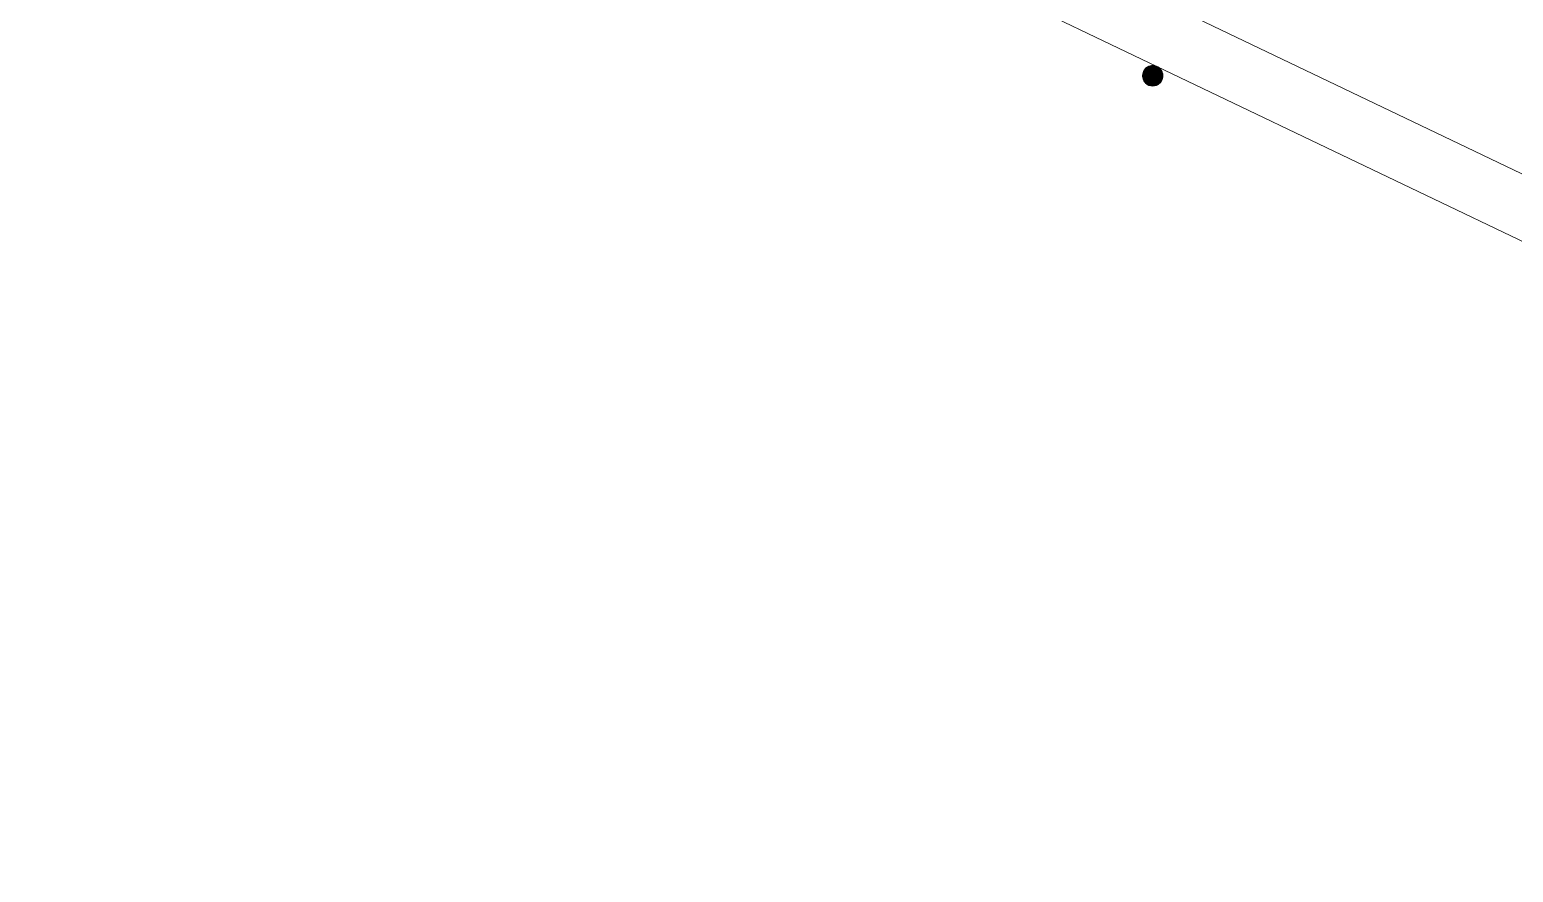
# Model space of a CAD drawing. Header units: centimetres. Extents: x 402 to 3875, y 442 to 2267.
# Drawn here: x 2306.8 to 2672.5, y 857.4 to 1065.1 of the extents above; entities that cross this region are included whole.
import ezdxf

# ---------------------------------------------------------------- set-up
doc = ezdxf.new("R2010")
doc.units = ezdxf.units.CM
doc.layers.add('Columns of the Existing Mesh Walls', color=250, linetype='Continuous')

# ---------------------------------------------------------------- blocks, each defined once
blk = doc.blocks.new('Group_1')
at = {"layer": 'Columns of the Existing Mesh Walls', "lineweight": 20}
for p, q in [((1084.11, 2183.65), (1083.97, 2183.51)), ((1084.04, 2183.58), (1084.42, 2183.89)), ((1084.04, 2183.58, 190), (1084.42, 2183.89)), ((1084.04, 2183.58, 190), (1084.42, 2183.89, 190)), ((1084.25, 2183.77), (1084.11, 2183.65)), ((1084.4, 2183.88), (1084.25, 2183.77)), ((1084.56, 2183.98), (1084.4, 2183.88)), ((1084.42, 2183.89), (1084.85, 2184.12)), ((1084.42, 2183.89, 190), (1084.85, 2184.12)), ((1084.42, 2183.89, 190), (1084.85, 2184.12, 190)), ((1084.42, 2183.89), (1084.42, 2183.89, 190)), ((1084.72, 2184.07), (1084.56, 2183.98)), ((1084.89, 2184.14), (1084.72, 2184.07)), ((1084.85, 2184.12), (1085.81, 2184.31)), ((1084.85, 2184.12, 190), (1085.81, 2184.31)), ((1084.85, 2184.12, 190), (1085.81, 2184.31, 190)), ((1084.85, 2184.12), (1084.85, 2184.12, 190)), ((1085.07, 2184.2), (1084.89, 2184.14)), ((1085.25, 2184.25), (1085.07, 2184.2)), ((1085.43, 2184.29), (1085.25, 2184.25)), ((1085.62, 2184.31), (1085.43, 2184.29)), ((1085.81, 2184.31), (1085.62, 2184.31)), ((1085.99, 2184.31), (1085.81, 2184.31)), ((1085.81, 2184.31), (1086.76, 2184.12)), ((1085.81, 2184.31), (1085.81, 2184.31, 190)), ((1085.81, 2184.31, 190), (1086.76, 2184.12)), ((1085.81, 2184.31, 190), (1086.76, 2184.12, 190)), ((1086.18, 2184.29), (1085.99, 2184.31)), ((1086.36, 2184.25), (1086.18, 2184.29)), ((1086.54, 2184.2), (1086.36, 2184.25)), ((1086.72, 2184.14), (1086.54, 2184.2)), ((1086.89, 2184.07), (1086.72, 2184.14)), ((1086.76, 2184.12), (1087.19, 2183.89)), ((1086.76, 2184.12), (1086.76, 2184.12, 190)), ((1086.76, 2184.12, 190), (1087.19, 2183.89)), ((1086.76, 2184.12, 190), (1087.19, 2183.89, 190)), ((1087.06, 2183.98), (1086.89, 2184.07)), ((1087.21, 2183.88), (1087.06, 2183.98)), ((1087.19, 2183.89), (1087.57, 2183.58)), ((1087.19, 2183.89), (1087.19, 2183.89, 190)), ((1087.19, 2183.89, 190), (1087.57, 2183.58)), ((1087.19, 2183.89, 190), (1087.57, 2183.58, 190)), ((1087.36, 2183.77), (1087.21, 2183.88)), ((1087.51, 2183.65), (1087.36, 2183.77)), ((1087.64, 2183.51), (1087.51, 2183.65)), ((1083.31, 2181.81), (1083.5, 2182.77)), ((1083.31, 2181.81, 190), (1083.5, 2182.77)), ((1083.31, 2181.81, 190), (1083.5, 2182.77, 190)), ((1083.33, 2182.19), (1083.31, 2182)), ((1083.31, 2182), (1083.31, 2181.81)), ((1083.31, 2181.81), (1083.31, 2181.63)), ((1083.5, 2180.86), (1083.31, 2181.81)), ((1083.5, 2180.86, 190), (1083.31, 2181.81)), ((1083.31, 2181.81), (1083.31, 2181.81, 190)), ((1083.5, 2180.86, 190), (1083.31, 2181.81, 190)), ((1083.31, 2181.63), (1083.33, 2181.44)), ((1083.37, 2182.37), (1083.33, 2182.19)), ((1083.33, 2181.44), (1083.37, 2181.26)), ((1083.42, 2182.55), (1083.37, 2182.37)), ((1083.37, 2181.26), (1083.42, 2181.08)), ((1083.48, 2182.73), (1083.42, 2182.55)), ((1083.42, 2181.08), (1083.48, 2180.9)), ((1083.55, 2182.9), (1083.48, 2182.73)), ((1083.48, 2180.9), (1083.55, 2180.73)), ((1083.5, 2182.77), (1083.73, 2183.2)), ((1083.5, 2182.77, 190), (1083.73, 2183.2)), ((1083.5, 2182.77, 190), (1083.73, 2183.2, 190)), ((1083.5, 2182.77), (1083.5, 2182.77, 190)), ((1083.73, 2180.43), (1083.5, 2180.86)), ((1083.73, 2180.43, 190), (1083.5, 2180.86)), ((1083.5, 2180.86), (1083.5, 2180.86, 190)), ((1083.73, 2180.43, 190), (1083.5, 2180.86, 190)), ((1083.64, 2183.06), (1083.55, 2182.9)), ((1083.55, 2180.73), (1083.64, 2180.56)), ((1083.74, 2183.22), (1083.64, 2183.06)), ((1083.64, 2180.56), (1083.74, 2180.41)), ((1083.73, 2183.2), (1084.04, 2183.58)), ((1083.73, 2183.2, 190), (1084.04, 2183.58)), ((1083.73, 2183.2, 190), (1084.04, 2183.58, 190)), ((1083.73, 2183.2), (1083.73, 2183.2, 190)), ((1084.04, 2180.05), (1083.73, 2180.43)), ((1084.04, 2180.05, 190), (1083.73, 2180.43)), ((1083.73, 2180.43), (1083.73, 2180.43, 190)), ((1084.04, 2180.05, 190), (1083.73, 2180.43, 190)), ((1083.85, 2183.37), (1083.74, 2183.22)), ((1083.74, 2180.41), (1083.85, 2180.26)), ((1083.97, 2183.51), (1083.85, 2183.37)), ((1083.85, 2180.26), (1083.97, 2180.11)), ((1083.97, 2180.11), (1084.11, 2179.98)), ((1084.04, 2183.58), (1084.04, 2183.58, 190)), ((1084.42, 2179.74), (1084.04, 2180.05)), ((1084.04, 2180.05), (1084.04, 2180.05, 190)), ((1084.42, 2179.74, 190), (1084.04, 2180.05)), ((1084.42, 2179.74, 190), (1084.04, 2180.05, 190)), ((1084.11, 2179.98), (1084.25, 2179.86)), ((1087.57, 2180.05), (1087.19, 2179.74)), ((1087.57, 2180.05, 190), (1087.19, 2179.74)), ((1087.57, 2180.05, 190), (1087.19, 2179.74, 190)), ((1087.36, 2179.86), (1087.51, 2179.98)), ((1087.51, 2179.98), (1087.64, 2180.11)), ((1087.57, 2183.58), (1087.88, 2183.2)), ((1087.57, 2183.58), (1087.57, 2183.58, 190)), ((1087.57, 2183.58, 190), (1087.88, 2183.2)), ((1087.57, 2183.58, 190), (1087.88, 2183.2, 190)), ((1087.88, 2180.43), (1087.57, 2180.05)), ((1087.88, 2180.43, 190), (1087.57, 2180.05)), ((1087.88, 2180.43, 190), (1087.57, 2180.05, 190)), ((1087.57, 2180.05), (1087.57, 2180.05, 190)), ((1087.76, 2183.37), (1087.64, 2183.51)), ((1087.64, 2180.11), (1087.76, 2180.26)), ((1087.87, 2183.22), (1087.76, 2183.37)), ((1087.76, 2180.26), (1087.87, 2180.41)), ((1087.97, 2183.06), (1087.87, 2183.22)), ((1087.87, 2180.41), (1087.97, 2180.56)), ((1087.88, 2183.2), (1088.12, 2182.77)), ((1087.88, 2183.2), (1087.88, 2183.2, 190)), ((1087.88, 2183.2, 190), (1088.12, 2182.77)), ((1087.88, 2183.2, 190), (1088.12, 2182.77, 190)), ((1088.12, 2180.86), (1087.88, 2180.43)), ((1088.12, 2180.86, 190), (1087.88, 2180.43)), ((1088.12, 2180.86, 190), (1087.88, 2180.43, 190)), ((1087.88, 2180.43), (1087.88, 2180.43, 190)), ((1088.06, 2182.9), (1087.97, 2183.06)), ((1087.97, 2180.56), (1088.06, 2180.73)), ((1088.13, 2182.73), (1088.06, 2182.9)), ((1088.06, 2180.73), (1088.13, 2180.9)), ((1088.12, 2182.77), (1088.31, 2181.81)), ((1088.12, 2182.77), (1088.12, 2182.77, 190)), ((1088.12, 2182.77, 190), (1088.31, 2181.81)), ((1088.12, 2182.77, 190), (1088.31, 2181.81, 190)), ((1088.31, 2181.81), (1088.12, 2180.86)), ((1088.31, 2181.81, 190), (1088.12, 2180.86)), ((1088.31, 2181.81, 190), (1088.12, 2180.86, 190)), ((1088.12, 2180.86), (1088.12, 2180.86, 190)), ((1088.19, 2182.55), (1088.13, 2182.73)), ((1088.13, 2180.9), (1088.19, 2181.08)), ((1088.24, 2182.37), (1088.19, 2182.55)), ((1088.19, 2181.08), (1088.24, 2181.26)), ((1088.28, 2182.19), (1088.24, 2182.37)), ((1088.24, 2181.26), (1088.28, 2181.44)), ((1088.3, 2182), (1088.28, 2182.19)), ((1088.28, 2181.44), (1088.3, 2181.63)), ((1088.31, 2181.81), (1088.3, 2182)), ((1088.3, 2181.63), (1088.31, 2181.81)), ((1088.31, 2181.81), (1088.31, 2181.81, 190)), ((1084.25, 2179.86), (1084.4, 2179.75)), ((1084.4, 2179.75), (1084.56, 2179.65)), ((1084.85, 2179.5), (1084.42, 2179.74)), ((1084.85, 2179.5, 190), (1084.42, 2179.74)), ((1084.42, 2179.74), (1084.42, 2179.74, 190)), ((1084.85, 2179.5, 190), (1084.42, 2179.74, 190)), ((1084.56, 2179.65), (1084.72, 2179.56)), ((1084.72, 2179.56), (1084.89, 2179.49)), ((1085.81, 2179.31), (1084.85, 2179.5)), ((1085.81, 2179.31, 190), (1084.85, 2179.5)), ((1084.85, 2179.5), (1084.85, 2179.5, 190)), ((1085.81, 2179.31, 190), (1084.85, 2179.5, 190)), ((1084.89, 2179.49), (1085.07, 2179.43)), ((1085.07, 2179.43), (1085.25, 2179.38)), ((1085.25, 2179.38), (1085.43, 2179.34)), ((1085.43, 2179.34), (1085.62, 2179.32)), ((1085.62, 2179.32), (1085.81, 2179.31)), ((1086.76, 2179.5), (1085.81, 2179.31)), ((1086.76, 2179.5, 190), (1085.81, 2179.31)), ((1086.76, 2179.5, 190), (1085.81, 2179.31, 190)), ((1085.81, 2179.31), (1085.99, 2179.32)), ((1085.81, 2179.31), (1085.81, 2179.31, 190)), ((1085.99, 2179.32), (1086.18, 2179.34)), ((1086.18, 2179.34), (1086.36, 2179.38)), ((1086.36, 2179.38), (1086.54, 2179.43)), ((1086.54, 2179.43), (1086.72, 2179.49)), ((1086.72, 2179.49), (1086.89, 2179.56)), ((1087.19, 2179.74), (1086.76, 2179.5)), ((1087.19, 2179.74, 190), (1086.76, 2179.5)), ((1087.19, 2179.74, 190), (1086.76, 2179.5, 190)), ((1086.76, 2179.5), (1086.76, 2179.5, 190)), ((1086.89, 2179.56), (1087.06, 2179.65)), ((1087.06, 2179.65), (1087.21, 2179.75)), ((1087.19, 2179.74), (1087.19, 2179.74, 190)), ((1087.21, 2179.75), (1087.36, 2179.86))]:
    blk.add_line(p, q, dxfattribs=at)
at = {"layer": 'Columns of the Existing Mesh Walls', "color": 250, "lineweight": 20}
for points in [[(1683.97, 3473.09, 0), (36.01, 27.35, 0)], [(1697.51, 3466.62, 0), (49.55, 20.88, 0)]]:
    blk.add_polyline3d(points, dxfattribs=at)
at = {"layer": 'Columns of the Existing Mesh Walls', "lineweight": 20}
blk.add_polyline3d([(1088.31, 2181.81, 0), (1088.23, 2182.44, 0), (1088, 2183.02, 0), (1087.63, 2183.53, 0), (1087.15, 2183.92, 0), (1086.58, 2184.19, 0), (1085.96, 2184.31, 0), (1085.34, 2184.27, 0), (1084.74, 2184.08, 0), (1084.21, 2183.74, 0), (1083.78, 2183.28, 0), (1083.48, 2182.73, 0), (1083.33, 2182.13, 0), (1083.33, 2181.5, 0), (1083.48, 2180.89, 0), (1083.78, 2180.34, 0), (1084.21, 2179.89, 0), (1084.74, 2179.55, 0), (1085.34, 2179.36, 0), (1085.96, 2179.32, 0), (1086.58, 2179.44, 0), (1087.15, 2179.7, 0), (1087.63, 2180.1, 0), (1088, 2180.61, 0), (1088.23, 2181.19, 0), (1088.31, 2181.81, 0)], close=True, dxfattribs=at)
mesh = blk.add_polyface(dxfattribs=at)
corners = [(1083.31, 2181.63), (1083.31, 2182), (1083.31, 2181.81), (1083.33, 2181.44), (1083.33, 2182.19), (1083.37, 2181.26), (1083.37, 2182.37), (1083.42, 2181.08), (1083.42, 2182.55), (1083.48, 2180.9), (1083.48, 2182.73), (1083.55, 2180.73), (1083.55, 2182.9), (1083.64, 2180.56), (1083.64, 2183.06), (1083.74, 2180.41), (1083.74, 2183.22), (1083.85, 2180.26), (1083.85, 2183.37), (1083.97, 2180.11), (1083.97, 2183.51), (1084.11, 2179.98), (1084.11, 2183.65), (1084.25, 2179.86), (1084.25, 2183.77), (1084.4, 2179.75), (1084.4, 2183.88), (1084.56, 2179.65), (1084.56, 2183.98), (1084.72, 2179.56), (1084.72, 2184.07), (1084.89, 2179.49), (1084.89, 2184.14), (1085.07, 2179.43), (1085.07, 2184.2), (1085.25, 2179.38), (1085.25, 2184.25), (1085.43, 2179.34), (1085.43, 2184.29), (1085.62, 2179.32), (1085.62, 2184.31), (1085.81, 2179.31), (1085.81, 2184.31), (1085.99, 2179.32), (1085.99, 2184.31), (1086.18, 2179.34), (1086.18, 2184.29), (1086.36, 2179.38), (1086.36, 2184.25), (1086.54, 2179.43), (1086.54, 2184.2), (1086.72, 2179.49), (1086.72, 2184.14), (1086.89, 2179.56), (1086.89, 2184.07), (1087.06, 2179.65), (1087.06, 2183.98), (1087.21, 2179.75), (1087.21, 2183.88), (1087.36, 2179.86), (1087.36, 2183.77), (1087.51, 2179.98), (1087.51, 2183.65), (1087.64, 2180.11), (1087.64, 2183.51), (1087.76, 2180.26), (1087.76, 2183.37), (1087.87, 2180.41), (1087.87, 2183.22), (1087.97, 2180.56), (1087.97, 2183.06), (1088.06, 2180.73), (1088.06, 2182.9), (1088.13, 2180.9), (1088.13, 2182.73), (1088.19, 2181.08), (1088.19, 2182.55), (1088.24, 2181.26), (1088.24, 2182.37), (1088.28, 2181.44), (1088.28, 2182.19), (1088.3, 2181.63), (1088.3, 2182), (1088.31, 2181.81)]
mesh.append_faces([[corners[k] for k in face] for face in [(0, 1, 2), (82, 81, 83)]], dxfattribs={"vtx0": -1})
mesh.append_faces([[corners[k] for k in face] for face in [(1, 3, 4), (4, 5, 6), (6, 7, 8), (8, 9, 10), (10, 11, 12), (12, 13, 14), (14, 15, 16), (16, 17, 18), (18, 19, 20), (20, 21, 22), (22, 23, 24), (24, 25, 26), (26, 27, 28), (28, 29, 30), (30, 31, 32), (32, 33, 34), (34, 35, 36), (36, 37, 38), (38, 39, 40), (40, 41, 42), (42, 43, 44), (44, 45, 46), (46, 47, 48), (48, 49, 50), (50, 51, 52), (52, 53, 54), (54, 55, 56), (56, 57, 58), (58, 59, 60), (60, 61, 62), (62, 63, 64), (64, 65, 66), (66, 67, 68), (68, 69, 70), (70, 71, 72), (72, 73, 74), (74, 75, 76), (76, 77, 78), (78, 79, 80), (80, 81, 82)]], dxfattribs={"vtx0": -1, "vtx1": -1})
mesh.append_faces([[corners[k] for k in face] for face in [(1, 0, 3), (4, 3, 5), (6, 5, 7), (8, 7, 9), (10, 9, 11), (12, 11, 13), (14, 13, 15), (16, 15, 17), (18, 17, 19), (20, 19, 21), (22, 21, 23), (24, 23, 25), (26, 25, 27), (28, 27, 29), (30, 29, 31), (32, 31, 33), (34, 33, 35), (36, 35, 37), (38, 37, 39), (40, 39, 41), (42, 41, 43), (44, 43, 45), (46, 45, 47), (48, 47, 49), (50, 49, 51), (52, 51, 53), (54, 53, 55), (56, 55, 57), (58, 57, 59), (60, 59, 61), (62, 61, 63), (64, 63, 65), (66, 65, 67), (68, 67, 69), (70, 69, 71), (72, 71, 73), (74, 73, 75), (76, 75, 77), (78, 77, 79), (80, 79, 81)]], dxfattribs={"vtx0": -1, "vtx2": -1})
mesh = blk.add_polyface(dxfattribs=at)
corners = [(1083.5, 2182.77), (1083.5, 2180.86), (1083.31, 2181.81), (1083.73, 2183.2), (1083.73, 2180.43), (1084.04, 2183.58), (1084.04, 2180.05), (1084.42, 2183.89), (1084.42, 2179.74), (1084.85, 2184.12), (1084.85, 2179.5), (1085.81, 2184.31), (1085.81, 2179.31), (1086.76, 2184.12), (1086.76, 2179.5), (1087.19, 2183.89), (1087.19, 2179.74), (1087.57, 2183.58), (1087.57, 2180.05), (1087.88, 2183.2), (1087.88, 2180.43), (1088.12, 2182.77), (1088.12, 2180.86), (1088.31, 2181.81)]
mesh.append_faces([[corners[k] for k in face] for face in [(0, 1, 2), (22, 21, 23)]], dxfattribs={"vtx0": -1})
mesh.append_faces([[corners[k] for k in face] for face in [(1, 3, 4), (4, 5, 6), (6, 7, 8), (8, 9, 10), (10, 11, 12), (12, 13, 14), (14, 15, 16), (16, 17, 18), (18, 19, 20), (20, 21, 22)]], dxfattribs={"vtx0": -1, "vtx1": -1})
mesh.append_faces([[corners[k] for k in face] for face in [(1, 0, 3), (4, 3, 5), (6, 5, 7), (8, 7, 9), (10, 9, 11), (12, 11, 13), (14, 13, 15), (16, 15, 17), (18, 17, 19), (20, 19, 21)]], dxfattribs={"vtx0": -1, "vtx2": -1})
at = {"layer": 'Columns of the Existing Mesh Walls', "lineweight": 25}
mesh = blk.add_polyface(dxfattribs=at)
corners = [(1083.5, 2180.86, 190), (1083.5, 2182.77, 190), (1083.31, 2181.81, 190), (1083.73, 2180.43, 190), (1083.73, 2183.2, 190), (1084.04, 2180.05, 190), (1084.04, 2183.58, 190), (1084.42, 2179.74, 190), (1084.42, 2183.89, 190), (1084.85, 2179.5, 190), (1084.85, 2184.12, 190), (1085.81, 2179.31, 190), (1085.81, 2184.31, 190), (1086.76, 2179.5, 190), (1086.76, 2184.12, 190), (1087.19, 2179.74, 190), (1087.19, 2183.89, 190), (1087.57, 2180.05, 190), (1087.57, 2183.58, 190), (1087.88, 2180.43, 190), (1087.88, 2183.2, 190), (1088.12, 2180.86, 190), (1088.12, 2182.77, 190), (1088.31, 2181.81, 190)]
mesh.append_faces([[corners[k] for k in face] for face in [(0, 1, 2), (22, 21, 23)]], dxfattribs={"vtx0": -1})
mesh.append_faces([[corners[k] for k in face] for face in [(1, 3, 4), (4, 5, 6), (6, 7, 8), (8, 9, 10), (10, 11, 12), (12, 13, 14), (14, 15, 16), (16, 17, 18), (18, 19, 20), (20, 21, 22)]], dxfattribs={"vtx0": -1, "vtx1": -1})
mesh.append_faces([[corners[k] for k in face] for face in [(1, 0, 3), (4, 3, 5), (6, 5, 7), (8, 7, 9), (10, 9, 11), (12, 11, 13), (14, 13, 15), (16, 15, 17), (18, 17, 19), (20, 19, 21)]], dxfattribs={"vtx0": -1, "vtx2": -1})
at = {"layer": 'Columns of the Existing Mesh Walls', "lineweight": 20}
mesh = blk.add_polyface(dxfattribs=at)
corners = [(1084.04, 2183.58, 190), (1084.42, 2183.89), (1084.04, 2183.58)]
mesh.append_faces([[corners[k] for k in face] for face in [(0, 1, 2)]])
mesh = blk.add_polyface(dxfattribs=at)
corners = [(1084.42, 2183.89, 190), (1084.42, 2183.89), (1084.04, 2183.58, 190)]
mesh.append_faces([[corners[k] for k in face] for face in [(0, 1, 2)]])
mesh = blk.add_polyface(dxfattribs=at)
corners = [(1084.42, 2183.89, 190), (1084.85, 2184.12), (1084.42, 2183.89)]
mesh.append_faces([[corners[k] for k in face] for face in [(0, 1, 2)]])
mesh = blk.add_polyface(dxfattribs=at)
corners = [(1084.85, 2184.12, 190), (1084.85, 2184.12), (1084.42, 2183.89, 190)]
mesh.append_faces([[corners[k] for k in face] for face in [(0, 1, 2)]])
mesh = blk.add_polyface(dxfattribs=at)
corners = [(1084.85, 2184.12, 190), (1085.81, 2184.31), (1084.85, 2184.12)]
mesh.append_faces([[corners[k] for k in face] for face in [(0, 1, 2)]])
mesh = blk.add_polyface(dxfattribs=at)
corners = [(1085.81, 2184.31, 190), (1085.81, 2184.31), (1084.85, 2184.12, 190)]
mesh.append_faces([[corners[k] for k in face] for face in [(0, 1, 2)]])
mesh = blk.add_polyface(dxfattribs=at)
corners = [(1085.81, 2184.31, 190), (1086.76, 2184.12), (1085.81, 2184.31)]
mesh.append_faces([[corners[k] for k in face] for face in [(0, 1, 2)]])
mesh = blk.add_polyface(dxfattribs=at)
corners = [(1086.76, 2184.12, 190), (1086.76, 2184.12), (1085.81, 2184.31, 190)]
mesh.append_faces([[corners[k] for k in face] for face in [(0, 1, 2)]])
mesh = blk.add_polyface(dxfattribs=at)
corners = [(1086.76, 2184.12, 190), (1087.19, 2183.89), (1086.76, 2184.12)]
mesh.append_faces([[corners[k] for k in face] for face in [(0, 1, 2)]])
mesh = blk.add_polyface(dxfattribs=at)
corners = [(1087.19, 2183.89, 190), (1087.19, 2183.89), (1086.76, 2184.12, 190)]
mesh.append_faces([[corners[k] for k in face] for face in [(0, 1, 2)]])
mesh = blk.add_polyface(dxfattribs=at)
corners = [(1087.19, 2183.89, 190), (1087.57, 2183.58), (1087.19, 2183.89)]
mesh.append_faces([[corners[k] for k in face] for face in [(0, 1, 2)]])
mesh = blk.add_polyface(dxfattribs=at)
corners = [(1087.57, 2183.58, 190), (1087.57, 2183.58), (1087.19, 2183.89, 190)]
mesh.append_faces([[corners[k] for k in face] for face in [(0, 1, 2)]])
mesh = blk.add_polyface(dxfattribs=at)
corners = [(1083.5, 2182.77), (1083.31, 2181.81), (1083.31, 2181.81, 190)]
mesh.append_faces([[corners[k] for k in face] for face in [(0, 1, 2)]])
mesh = blk.add_polyface(dxfattribs=at)
corners = [(1083.5, 2182.77), (1083.31, 2181.81, 190), (1083.5, 2182.77, 190)]
mesh.append_faces([[corners[k] for k in face] for face in [(0, 1, 2)]])
mesh = blk.add_polyface(dxfattribs=at)
corners = [(1083.31, 2181.81), (1083.5, 2180.86), (1083.5, 2180.86, 190)]
mesh.append_faces([[corners[k] for k in face] for face in [(0, 1, 2)]])
mesh = blk.add_polyface(dxfattribs=at)
corners = [(1083.31, 2181.81), (1083.5, 2180.86, 190), (1083.31, 2181.81, 190)]
mesh.append_faces([[corners[k] for k in face] for face in [(0, 1, 2)]])
mesh = blk.add_polyface(dxfattribs=at)
corners = [(1083.73, 2183.2), (1083.5, 2182.77), (1083.5, 2182.77, 190)]
mesh.append_faces([[corners[k] for k in face] for face in [(0, 1, 2)]])
mesh = blk.add_polyface(dxfattribs=at)
corners = [(1083.73, 2183.2), (1083.5, 2182.77, 190), (1083.73, 2183.2, 190)]
mesh.append_faces([[corners[k] for k in face] for face in [(0, 1, 2)]])
mesh = blk.add_polyface(dxfattribs=at)
corners = [(1083.5, 2180.86), (1083.73, 2180.43), (1083.73, 2180.43, 190)]
mesh.append_faces([[corners[k] for k in face] for face in [(0, 1, 2)]])
mesh = blk.add_polyface(dxfattribs=at)
corners = [(1083.5, 2180.86), (1083.73, 2180.43, 190), (1083.5, 2180.86, 190)]
mesh.append_faces([[corners[k] for k in face] for face in [(0, 1, 2)]])
mesh = blk.add_polyface(dxfattribs=at)
corners = [(1084.04, 2183.58), (1083.73, 2183.2), (1083.73, 2183.2, 190)]
mesh.append_faces([[corners[k] for k in face] for face in [(0, 1, 2)]])
mesh = blk.add_polyface(dxfattribs=at)
corners = [(1084.04, 2183.58), (1083.73, 2183.2, 190), (1084.04, 2183.58, 190)]
mesh.append_faces([[corners[k] for k in face] for face in [(0, 1, 2)]])
mesh = blk.add_polyface(dxfattribs=at)
corners = [(1083.73, 2180.43), (1084.04, 2180.05), (1084.04, 2180.05, 190)]
mesh.append_faces([[corners[k] for k in face] for face in [(0, 1, 2)]])
mesh = blk.add_polyface(dxfattribs=at)
corners = [(1083.73, 2180.43), (1084.04, 2180.05, 190), (1083.73, 2180.43, 190)]
mesh.append_faces([[corners[k] for k in face] for face in [(0, 1, 2)]])
mesh = blk.add_polyface(dxfattribs=at)
corners = [(1084.42, 2179.74, 190), (1084.04, 2180.05), (1084.42, 2179.74)]
mesh.append_faces([[corners[k] for k in face] for face in [(0, 1, 2)]])
mesh = blk.add_polyface(dxfattribs=at)
corners = [(1084.04, 2180.05, 190), (1084.04, 2180.05), (1084.42, 2179.74, 190)]
mesh.append_faces([[corners[k] for k in face] for face in [(0, 1, 2)]])
mesh = blk.add_polyface(dxfattribs=at)
corners = [(1087.57, 2180.05, 190), (1087.19, 2179.74), (1087.57, 2180.05)]
mesh.append_faces([[corners[k] for k in face] for face in [(0, 1, 2)]])
mesh = blk.add_polyface(dxfattribs=at)
corners = [(1087.19, 2179.74, 190), (1087.19, 2179.74), (1087.57, 2180.05, 190)]
mesh.append_faces([[corners[k] for k in face] for face in [(0, 1, 2)]])
mesh = blk.add_polyface(dxfattribs=at)
corners = [(1087.57, 2183.58, 190), (1087.88, 2183.2), (1087.57, 2183.58)]
mesh.append_faces([[corners[k] for k in face] for face in [(0, 1, 2)]])
mesh = blk.add_polyface(dxfattribs=at)
corners = [(1087.57, 2183.58, 190), (1087.88, 2183.2, 190), (1087.88, 2183.2)]
mesh.append_faces([[corners[k] for k in face] for face in [(0, 1, 2)]])
mesh = blk.add_polyface(dxfattribs=at)
corners = [(1087.88, 2180.43, 190), (1087.57, 2180.05), (1087.88, 2180.43)]
mesh.append_faces([[corners[k] for k in face] for face in [(0, 1, 2)]])
mesh = blk.add_polyface(dxfattribs=at)
corners = [(1087.88, 2180.43, 190), (1087.57, 2180.05, 190), (1087.57, 2180.05)]
mesh.append_faces([[corners[k] for k in face] for face in [(0, 1, 2)]])
mesh = blk.add_polyface(dxfattribs=at)
corners = [(1087.88, 2183.2, 190), (1088.12, 2182.77), (1087.88, 2183.2)]
mesh.append_faces([[corners[k] for k in face] for face in [(0, 1, 2)]])
mesh = blk.add_polyface(dxfattribs=at)
corners = [(1087.88, 2183.2, 190), (1088.12, 2182.77, 190), (1088.12, 2182.77)]
mesh.append_faces([[corners[k] for k in face] for face in [(0, 1, 2)]])
mesh = blk.add_polyface(dxfattribs=at)
corners = [(1088.12, 2180.86, 190), (1087.88, 2180.43), (1088.12, 2180.86)]
mesh.append_faces([[corners[k] for k in face] for face in [(0, 1, 2)]])
mesh = blk.add_polyface(dxfattribs=at)
corners = [(1088.12, 2180.86, 190), (1087.88, 2180.43, 190), (1087.88, 2180.43)]
mesh.append_faces([[corners[k] for k in face] for face in [(0, 1, 2)]])
mesh = blk.add_polyface(dxfattribs=at)
corners = [(1088.12, 2182.77, 190), (1088.31, 2181.81), (1088.12, 2182.77)]
mesh.append_faces([[corners[k] for k in face] for face in [(0, 1, 2)]])
mesh = blk.add_polyface(dxfattribs=at)
corners = [(1088.12, 2182.77, 190), (1088.31, 2181.81, 190), (1088.31, 2181.81)]
mesh.append_faces([[corners[k] for k in face] for face in [(0, 1, 2)]])
mesh = blk.add_polyface(dxfattribs=at)
corners = [(1088.31, 2181.81, 190), (1088.12, 2180.86), (1088.31, 2181.81)]
mesh.append_faces([[corners[k] for k in face] for face in [(0, 1, 2)]])
mesh = blk.add_polyface(dxfattribs=at)
corners = [(1088.31, 2181.81, 190), (1088.12, 2180.86, 190), (1088.12, 2180.86)]
mesh.append_faces([[corners[k] for k in face] for face in [(0, 1, 2)]])
mesh = blk.add_polyface(dxfattribs=at)
corners = [(1084.85, 2179.5, 190), (1084.42, 2179.74), (1084.85, 2179.5)]
mesh.append_faces([[corners[k] for k in face] for face in [(0, 1, 2)]])
mesh = blk.add_polyface(dxfattribs=at)
corners = [(1084.42, 2179.74, 190), (1084.42, 2179.74), (1084.85, 2179.5, 190)]
mesh.append_faces([[corners[k] for k in face] for face in [(0, 1, 2)]])
mesh = blk.add_polyface(dxfattribs=at)
corners = [(1085.81, 2179.31, 190), (1084.85, 2179.5), (1085.81, 2179.31)]
mesh.append_faces([[corners[k] for k in face] for face in [(0, 1, 2)]])
mesh = blk.add_polyface(dxfattribs=at)
corners = [(1084.85, 2179.5, 190), (1084.85, 2179.5), (1085.81, 2179.31, 190)]
mesh.append_faces([[corners[k] for k in face] for face in [(0, 1, 2)]])
mesh = blk.add_polyface(dxfattribs=at)
corners = [(1086.76, 2179.5, 190), (1085.81, 2179.31), (1086.76, 2179.5)]
mesh.append_faces([[corners[k] for k in face] for face in [(0, 1, 2)]])
mesh = blk.add_polyface(dxfattribs=at)
corners = [(1085.81, 2179.31, 190), (1085.81, 2179.31), (1086.76, 2179.5, 190)]
mesh.append_faces([[corners[k] for k in face] for face in [(0, 1, 2)]])
mesh = blk.add_polyface(dxfattribs=at)
corners = [(1087.19, 2179.74, 190), (1086.76, 2179.5), (1087.19, 2179.74)]
mesh.append_faces([[corners[k] for k in face] for face in [(0, 1, 2)]])
mesh = blk.add_polyface(dxfattribs=at)
corners = [(1086.76, 2179.5, 190), (1086.76, 2179.5), (1087.19, 2179.74, 190)]
mesh.append_faces([[corners[k] for k in face] for face in [(0, 1, 2)]])

msp = doc.modelspace()

# ---------------------------------------------------------------- block references
at = {"layer": 'Columns of the Existing Mesh Walls', "lineweight": 20, "rotation": 270}
msp.add_blockref('Group_1', (401.81, 2139.52), dxfattribs=at)

doc.saveas('drawing.dxf')
